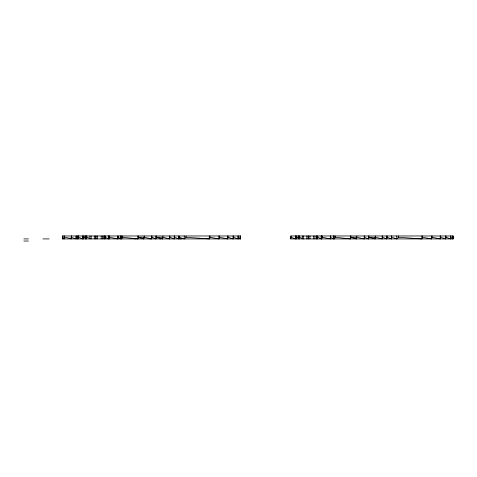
<?xml version="1.0" encoding="UTF-8"?>
<svg xmlns="http://www.w3.org/2000/svg" width="477" height="477" viewBox="0 0 477 477"><rect width="100%" height="100%" fill="white"/><g stroke="black" fill="none" stroke-linecap="round" stroke-linejoin="round"><path stroke-width="0.72" d="M108.667 238.917L108.696 235.972L108.667 238.917L105.178 237.272L105.178 235.972M238.22 235.972L238.22 237.272L240.158 238.917L240.187 237.272L240.575 238.917L62.332 238.917L62.332 235.972L240.575 235.972L240.575 238.917L240.521 235.972M317.748 235.972L317.748 237.272L321.242 238.917L321.271 235.972M450.795 235.972L450.795 237.272L452.733 238.917L452.762 237.272L453.15 238.917L290.767 238.917L290.767 235.972L453.15 235.972L453.15 238.917L453.09 235.972M78.52 235.972L78.52 237.272L82.783 238.917L82.843 235.972M86.093 235.972L85.705 238.917L85.765 235.972M104.135 235.972L104.075 238.917L104.075 235.972M118.057 235.972L118.057 237.272L120.77 238.917L120.83 235.972M291.095 235.972L291.095 237.272L295.358 238.917L295.418 235.972M298.34 235.972L298.28 238.917L298.28 235.972M316.645 238.917L316.704 235.972L316.645 238.917L316.907 237.82M333.345 238.917L333.405 235.972L333.345 238.917L330.633 237.272L330.633 235.972M62.332 238.917L62.451 235.972M71.353 237.82L71.097 238.917L71.097 237.272L76.105 238.917L76.225 235.972M233.42 235.972L233.42 237.272L238.071 238.917L238.22 237.272M445.995 235.972L445.995 237.272L450.646 238.917L450.795 237.272M109.71 235.972L109.71 237.272L117.849 238.917L118.057 237.272M322.279 235.972L322.279 237.272L330.424 238.917L330.633 237.272M104.135 237.272L104.91 238.917L105.178 237.272M316.704 237.272L317.479 238.917L317.748 237.272M120.83 237.272L121.605 238.917L122.768 237.272L137.889 238.917L138.306 237.272L144.298 237.272L151.662 238.917L151.96 235.972M333.405 237.272L334.18 238.917L335.337 237.272L350.458 238.917L350.875 237.272L356.868 237.272L364.237 238.917L364.535 235.972M76.225 237.272L77.775 238.917L78.103 235.972M78.52 237.272L78.192 238.917L78.192 235.972M85.765 237.272L86.54 238.917L86.868 235.972M151.96 237.272L155.836 238.917L156.313 237.272L163.021 237.272L169.615 238.917L169.937 235.972M169.937 237.272L174.206 238.917L174.534 235.972M290.767 238.917L291.095 237.272M298.34 237.272L299.115 238.917L299.443 235.972M364.535 237.272L368.411 238.917L368.888 237.272L375.596 237.272L382.184 238.917L382.512 235.972M382.512 237.272L386.775 238.917L387.103 235.972M71.097 238.917L71.484 235.972M228.024 235.972L228.024 237.272L233.062 238.917L233.42 237.272M440.593 235.972L440.593 237.272L445.637 238.917L445.995 237.272M174.534 237.272L178.797 238.917L179.185 235.972M219.498 235.972L219.498 237.272L227.636 238.917L228.024 237.272M387.103 237.272L391.367 238.917L391.754 235.972M432.067 235.972L432.067 237.272L440.211 238.917L440.593 237.272M109.501 237.272L109.084 238.917L108.696 237.272M82.843 237.272L83.618 238.917L84.125 235.972M156.313 235.972L156.313 237.272L162.514 238.917L163.021 235.972M295.418 237.272L296.193 238.917L296.7 235.972M368.888 235.972L368.888 237.272L375.089 238.917L375.596 235.972M138.306 235.972L138.306 237.272L143.732 238.917L144.298 235.972M350.875 235.972L350.875 237.272L356.301 238.917L356.868 235.972M109.71 237.272L109.084 238.917L109.084 235.972M179.185 237.272L184.223 238.917L186.006 237.272L209.272 238.917L209.952 237.272L218.871 238.917L219.498 237.272M321.271 237.272L321.659 238.917L322.279 237.272M391.754 237.272L396.798 238.917L398.581 237.272L421.841 238.917L422.527 237.272L431.441 238.917L432.067 237.272M62.451 237.272L64.001 238.917L64.657 235.972M149.575 238.917L150.959 238.685M160.01 238.917L161.399 238.685M134.55 238.917L136.017 238.744M179.632 238.917L181.797 238.744M23.85 238.917L28.417 238.917M42.948 238.917L49.161 238.917M23.85 241.028L28.417 241.028M64.657 237.272L71.049 238.506M296.7 237.272L298.674 237.767M84.125 237.272L86.104 237.767M299.443 237.272L303.706 238.917L303.706 235.972M86.868 237.272L91.137 238.917L91.137 235.972M452.762 235.972L452.733 238.917M450.646 235.972L450.646 238.917M445.637 235.972L445.637 238.917M440.211 235.972L440.211 238.917M431.441 235.972L431.441 238.917M422.527 235.972L422.527 237.272M421.841 235.972L421.841 238.917M398.581 235.972L398.581 237.272M396.798 235.972L396.798 238.917M391.367 235.972L391.367 238.917M386.775 235.972L386.775 238.917M382.184 235.972L382.184 238.917M375.089 237.272L375.089 238.917M368.411 235.972L368.411 238.917M364.237 235.972L364.237 238.917M356.301 237.272L356.301 238.917M350.458 235.972L350.458 238.917M335.337 235.972L335.337 237.272M334.18 235.972L334.18 238.917M330.424 235.972L330.424 238.917M321.659 235.972L321.659 238.917M321.242 235.972L321.242 238.917M317.479 235.972L317.479 238.917M314.975 235.972L314.975 238.917M313.723 235.972L313.723 238.917M309.967 235.972L309.967 238.917M308.714 235.972L308.714 238.917M308.106 235.972L308.106 238.917M306.854 235.972L306.854 238.917M302.454 235.972L302.454 238.917M299.115 235.972L299.115 238.917M296.193 235.972L296.193 238.917M295.358 235.972L295.358 238.917M240.187 235.972L240.158 238.917M238.071 235.972L238.071 238.917M233.062 235.972L233.062 238.917M227.636 235.972L227.636 238.917M218.871 235.972L218.871 238.917M209.952 235.972L209.952 237.272M209.272 235.972L209.272 238.917M186.006 235.972L186.006 237.272M184.223 235.972L184.223 238.917M178.797 235.972L178.797 238.917M174.206 235.972L174.206 238.917M169.615 235.972L169.615 238.917M162.514 237.272L162.514 238.917M155.836 235.972L155.836 238.917M151.662 235.972L151.662 238.917M143.732 237.272L143.732 238.917M137.889 235.972L137.889 238.917M122.768 235.972L122.768 237.272M121.605 235.972L121.605 238.917M120.77 235.972L120.77 238.917M117.849 235.972L117.849 238.917M104.91 235.972L104.91 238.917M102.406 235.972L102.406 238.917M101.154 235.972L101.154 238.917M97.397 235.972L97.397 238.917M96.145 235.972L96.145 238.917M95.531 235.972L95.531 238.917M94.279 235.972L94.279 238.917M89.885 235.972L89.885 238.917M86.54 235.972L86.54 238.917M85.705 235.972L85.705 238.917M83.618 235.972L83.618 238.917M82.783 235.972L82.783 238.917M77.775 235.972L77.775 238.917M76.105 235.972L76.105 238.917M71.514 235.972L71.514 237.445M64.001 235.972L64.001 238.917"/></g></svg>
